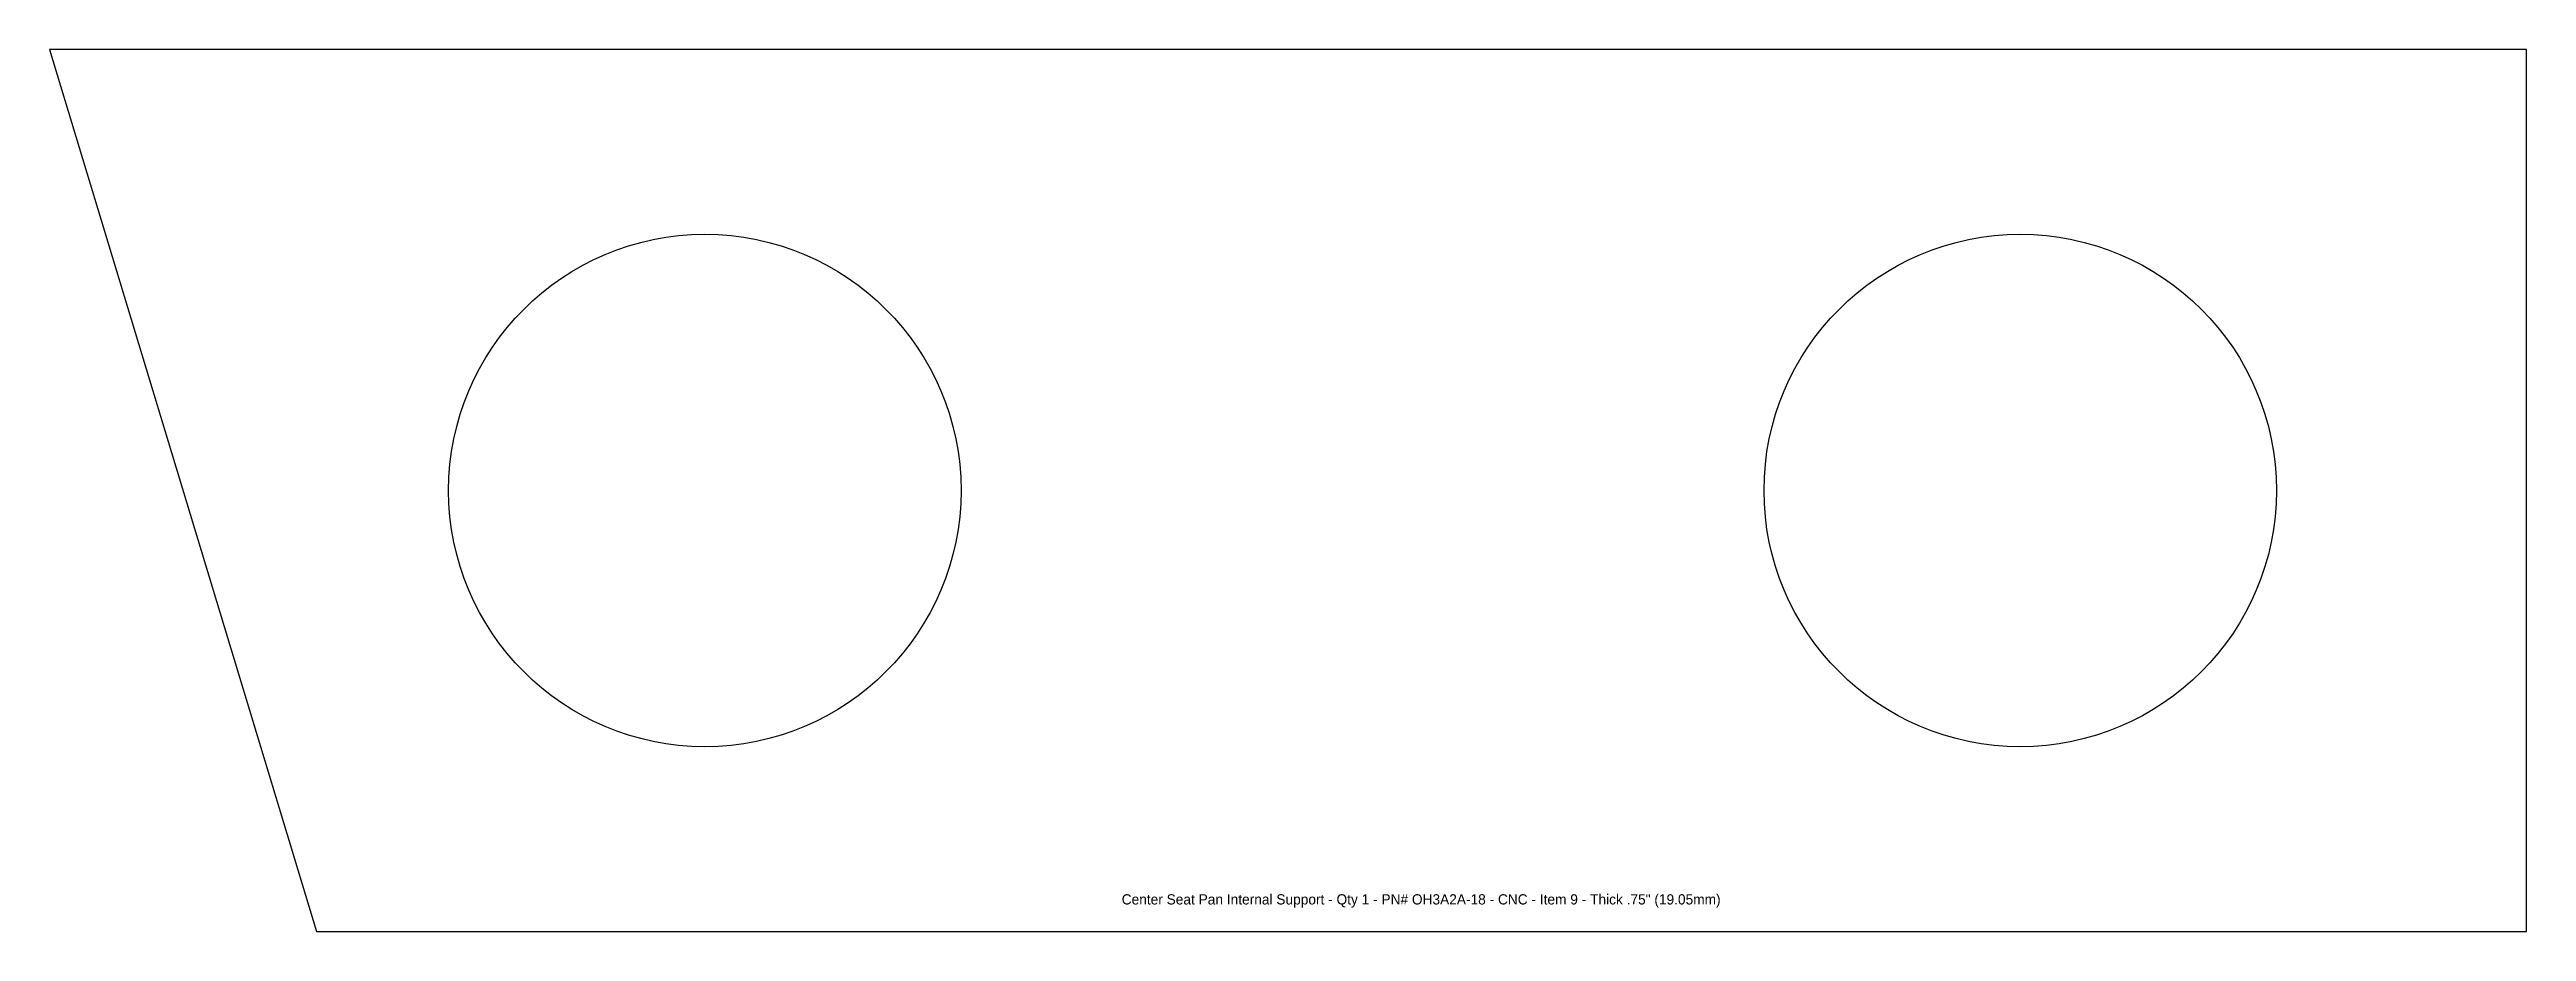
# Model space of a CAD drawing. Extents: x -0.4 to 11.7, y 0.8 to 5.1.
import ezdxf

# ---------------------------------------------------------------- set-up
doc = ezdxf.new("R2010")
doc.units = 0
doc.header["$MEASUREMENT"] = 0
doc.layers.get('0').update_dxf_attribs({"linetype": 'CONTINUOUS'})
doc.layers.add('Info', color=4, linetype='CONTINUOUS')
doc.styles.add('Annotative', font='txt')

msp = doc.modelspace()

# ---------------------------------------------------------------- linework, layer by layer
at = {"color": 7, "linetype": 'Continuous'}
msp.add_lwpolyline([(11.704, 5.136), (-0.381, 5.136), (0.921, 0.833), (11.704, 0.833)], close=True, dxfattribs=at)
for centre in [(2.816, 2.985), (9.234, 2.985)]:
    msp.add_circle(centre, 1.25, dxfattribs=at)

# ---------------------------------------------------------------- texts
at = {"layer": 'Info', "insert": (6.311, 1.015), "char_height": 0.05, "attachment_point": 2, "style": 'Annotative'}
msp.add_mtext_dynamic_manual_height_columns('Center Seat Pan Internal Support - Qty 1 - PN# OH3A2A-18 - CNC - Item 9 - Thick .75" (19.05mm)', width=5.31726, gutter_width=0.625, heights=[0.083], dxfattribs=at)

doc.saveas('drawing.dxf')
